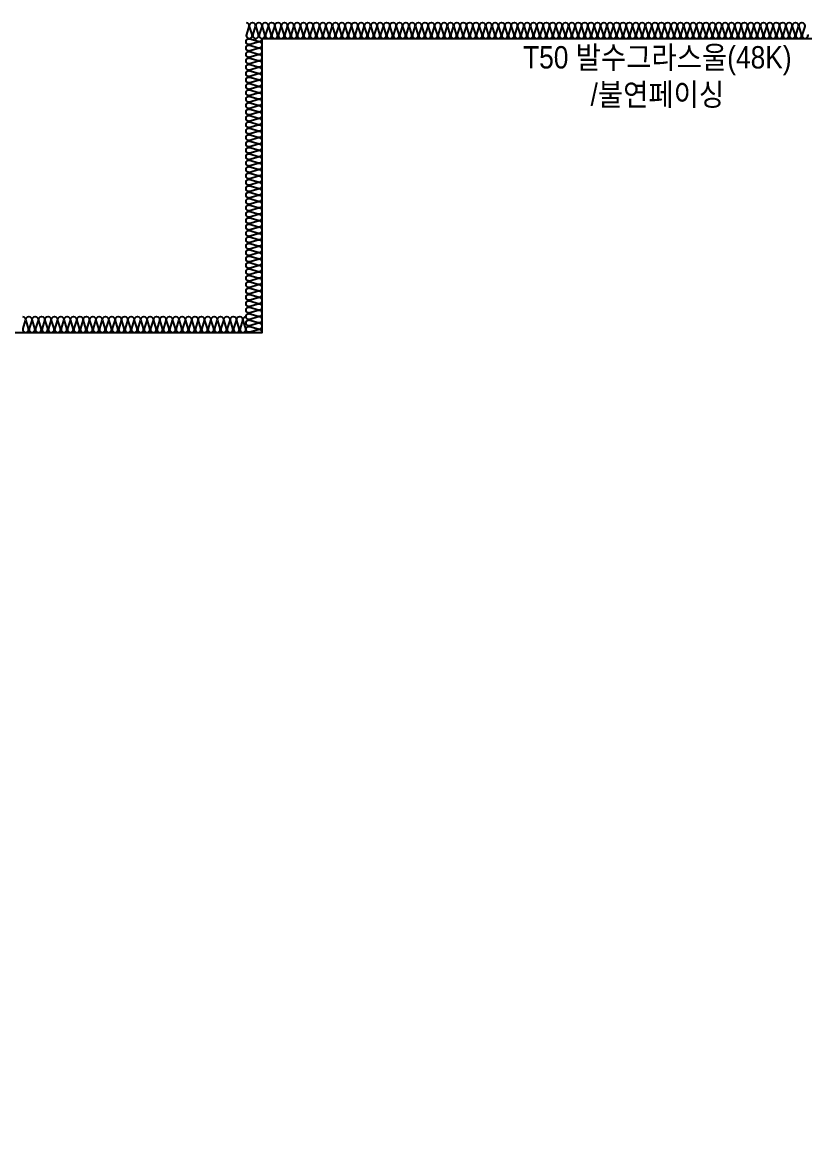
# Model space of a CAD drawing. Header units: millimetres. Extents: x 17311 to 801382, y -242618 to -104888.
# Drawn here: x 356311 to 358759, y -173029 to -169509 of the extents above; entities that cross this region are included whole.
import ezdxf
from ezdxf.enums import TextEntityAlignment as Align

# ---------------------------------------------------------------- set-up
doc = ezdxf.new("R2010")
doc.units = ezdxf.units.MM
doc.header["$LTSCALE"] = 250
doc.layers.add('ISL', color=251, linetype='Continuous')
doc.layers.add('NOPLOT-단열', color=225, linetype='Continuous', plot=False)
doc.styles.add('Gdim', font='')
doc.styles.get('Gdim').set_extended_font_data('Dotum')

msp = doc.modelspace()

# ---------------------------------------------------------------- linework, layer by layer
at = {"layer": 'ISL'}
for points in [[(357010.7, -169509.5, -0.00027), (357010.7, -169509.5, -0.509267), (357019.5, -169521.6), (357011.8, -169547.4, 1.372593), (357029.5, -169547.4), (357021.8, -169521.6, -0.509267), (357030.7, -169509.5, -0.509267), (357039.5, -169521.6), (357031.8, -169547.4, 1.372593), (357049.5, -169547.4), (357041.8, -169521.6, -0.509267), (357050.7, -169509.5, -0.509267), (357059.5, -169521.6), (357051.8, -169547.4, 1.372593), (357069.5, -169547.4), (357061.8, -169521.6, -0.509267), (357070.7, -169509.5, -0.509267), (357079.5, -169521.6), (357071.8, -169547.4, 1.372593), (357089.5, -169547.4), (357081.8, -169521.6, -0.509267), (357090.7, -169509.5, -0.509267), (357099.5, -169521.6), (357091.8, -169547.4, 1.372593), (357109.5, -169547.4), (357101.8, -169521.6, -0.509267), (357110.7, -169509.5, -0.509267), (357119.5, -169521.6), (357111.8, -169547.4, 1.372593), (357129.5, -169547.4), (357121.8, -169521.6, -0.509267), (357130.7, -169509.5, -0.509267), (357139.5, -169521.6), (357131.8, -169547.4, 1.372593), (357149.5, -169547.4), (357141.8, -169521.6, -0.509267), (357150.7, -169509.5, -0.509267), (357159.5, -169521.6), (357151.8, -169547.4, 1.372593), (357169.5, -169547.4), (357161.8, -169521.6, -0.509267), (357170.7, -169509.5, -0.509267), (357179.5, -169521.6), (357171.8, -169547.4, 1.372593), (357189.5, -169547.4), (357181.8, -169521.6, -0.509267), (357190.7, -169509.5, -0.509267), (357199.5, -169521.6), (357191.8, -169547.4, 1.372593), (357209.5, -169547.4), (357201.8, -169521.6, -0.509267), (357210.7, -169509.5, -0.509267), (357219.5, -169521.6), (357211.8, -169547.4, 1.372593), (357229.5, -169547.4), (357221.8, -169521.6, -0.509267), (357230.7, -169509.5, -0.509267), (357239.5, -169521.6), (357231.8, -169547.4, 1.372593), (357249.5, -169547.4), (357241.8, -169521.6, -0.509267), (357250.7, -169509.5, -0.509267), (357259.5, -169521.6), (357251.8, -169547.4, 1.372593), (357269.5, -169547.4), (357261.8, -169521.6, -0.509267), (357270.7, -169509.5, -0.509267), (357279.5, -169521.6), (357271.8, -169547.4, 1.372593), (357289.5, -169547.4), (357281.8, -169521.6, -0.509267), (357290.7, -169509.5, -0.509267), (357299.5, -169521.6), (357291.8, -169547.4, 1.372593), (357309.5, -169547.4), (357301.8, -169521.6, -0.509267), (357310.7, -169509.5, -0.509267), (357319.5, -169521.6), (357311.8, -169547.4, 1.372593), (357329.5, -169547.4), (357321.8, -169521.6, -0.509267), (357330.7, -169509.5, -0.509267), (357339.5, -169521.6), (357331.8, -169547.4, 1.372593), (357349.5, -169547.4), (357341.8, -169521.6, -0.509267), (357350.7, -169509.5, -0.509267), (357359.5, -169521.6), (357351.8, -169547.4, 1.372593), (357369.5, -169547.4), (357361.8, -169521.6, -0.509267), (357370.7, -169509.5, -0.509267), (357379.5, -169521.6), (357371.8, -169547.4, 1.372593), (357389.5, -169547.4), (357381.8, -169521.6, -0.509267), (357390.7, -169509.5, -0.509267), (357399.5, -169521.6), (357391.8, -169547.4, 1.372593), (357409.5, -169547.4), (357401.8, -169521.6, -0.509267), (357410.7, -169509.5, -0.509267), (357419.5, -169521.6), (357411.8, -169547.4, 1.372593), (357429.5, -169547.4), (357421.8, -169521.6, -0.509267), (357430.7, -169509.5, -0.509267), (357439.5, -169521.6), (357431.8, -169547.4, 1.372593), (357449.5, -169547.4), (357441.8, -169521.6, -0.509267), (357450.7, -169509.5, -0.509267), (357459.5, -169521.6), (357451.8, -169547.4, 1.372593), (357469.5, -169547.4), (357461.8, -169521.6, -0.509267), (357470.7, -169509.5, -0.509267), (357479.5, -169521.6), (357471.8, -169547.4, 1.372593), (357489.5, -169547.4), (357481.8, -169521.6, -0.509267), (357490.7, -169509.5, -0.509267), (357499.5, -169521.6), (357491.8, -169547.4, 1.372593), (357509.5, -169547.4), (357501.8, -169521.6, -0.509267), (357510.7, -169509.5, -0.509267), (357519.5, -169521.6), (357511.8, -169547.4, 1.372593), (357529.5, -169547.4), (357521.8, -169521.6, -0.509267), (357530.7, -169509.5, -0.509267), (357539.5, -169521.6), (357531.8, -169547.4, 1.372593), (357549.5, -169547.4), (357541.8, -169521.6, -0.509267), (357550.7, -169509.5, -0.509267), (357559.5, -169521.6), (357551.8, -169547.4, 1.372593), (357569.5, -169547.4), (357561.8, -169521.6, -0.509267), (357570.7, -169509.5, -0.509267), (357579.5, -169521.6), (357571.8, -169547.4, 1.372593), (357589.5, -169547.4), (357581.8, -169521.6, -0.509267), (357590.7, -169509.5, -0.509267), (357599.5, -169521.6), (357591.8, -169547.4, 1.372593), (357609.5, -169547.4), (357601.8, -169521.6, -0.509267), (357610.7, -169509.5, -0.509267), (357619.5, -169521.6), (357611.8, -169547.4, 1.372593), (357629.5, -169547.4), (357621.8, -169521.6, -0.509267), (357630.7, -169509.5, -0.509267), (357639.5, -169521.6), (357631.8, -169547.4, 1.372593), (357649.5, -169547.4), (357641.8, -169521.6, -0.509267), (357650.7, -169509.5, -0.509267), (357659.5, -169521.6), (357651.8, -169547.4, 1.372593), (357669.5, -169547.4), (357661.8, -169521.6, -0.509267), (357670.7, -169509.5, -0.509267), (357679.5, -169521.6), (357671.8, -169547.4, 1.372593), (357689.5, -169547.4), (357681.8, -169521.6, -0.509267), (357690.7, -169509.5, -0.509267), (357699.5, -169521.6), (357691.8, -169547.4, 1.372593), (357709.5, -169547.4), (357701.8, -169521.6, -0.509267), (357710.7, -169509.5, -0.509267), (357719.5, -169521.6), (357711.8, -169547.4, 1.372593), (357729.5, -169547.4), (357721.8, -169521.6, -0.509267), (357730.7, -169509.5, -0.509267), (357739.5, -169521.6), (357731.8, -169547.4, 1.372593), (357749.5, -169547.4), (357741.8, -169521.6, -0.509267), (357750.7, -169509.5, -0.509267), (357759.5, -169521.6), (357751.8, -169547.4, 1.372593), (357769.5, -169547.4), (357761.8, -169521.6, -0.509267), (357770.7, -169509.5, -0.509267), (357779.5, -169521.6), (357771.8, -169547.4, 1.372593), (357789.5, -169547.4), (357781.8, -169521.6, -0.509267), (357790.7, -169509.5, -0.509267), (357799.5, -169521.6), (357791.8, -169547.4, 1.372593), (357809.5, -169547.4), (357801.8, -169521.6, -0.509267), (357810.7, -169509.5, -0.509267), (357819.5, -169521.6), (357811.8, -169547.4, 1.372593), (357829.5, -169547.4), (357821.8, -169521.6, -0.509267), (357830.7, -169509.5, -0.509267), (357839.5, -169521.6), (357831.8, -169547.4, 1.372593), (357849.5, -169547.4), (357841.8, -169521.6, -0.509267), (357850.7, -169509.5, -0.509267), (357859.5, -169521.6), (357851.8, -169547.4, 1.372593), (357869.5, -169547.4), (357861.8, -169521.6, -0.509267), (357870.7, -169509.5, -0.509267), (357879.5, -169521.6), (357871.8, -169547.4, 1.372593), (357889.5, -169547.4), (357881.8, -169521.6, -0.509267), (357890.7, -169509.5, -0.509267), (357899.5, -169521.6), (357891.8, -169547.4, 1.372593), (357909.5, -169547.4), (357901.8, -169521.6, -0.509267), (357910.7, -169509.5, -0.509267), (357919.5, -169521.6), (357911.8, -169547.4, 1.372593), (357929.5, -169547.4), (357921.8, -169521.6, -0.509267), (357930.7, -169509.5, -0.509267), (357939.5, -169521.6), (357931.8, -169547.4, 1.372593), (357949.5, -169547.4), (357941.8, -169521.6, -0.509267), (357950.7, -169509.5, -0.509267), (357959.5, -169521.6), (357951.8, -169547.4, 1.372593), (357969.5, -169547.4), (357961.8, -169521.6, -0.509267), (357970.7, -169509.5, -0.509267), (357979.5, -169521.6), (357971.8, -169547.4, 1.372593), (357989.5, -169547.4), (357981.8, -169521.6, -0.509267), (357990.7, -169509.5, -0.509267), (357999.5, -169521.6), (357991.8, -169547.4, 1.372593), (358009.5, -169547.4), (358001.8, -169521.6, -0.509267), (358010.7, -169509.5, -0.509267), (358019.5, -169521.6), (358011.8, -169547.4, 1.372593), (358029.5, -169547.4), (358021.8, -169521.6, -0.509267), (358030.7, -169509.5, -0.509267), (358039.5, -169521.6), (358031.8, -169547.4, 1.372593), (358049.5, -169547.4), (358041.8, -169521.6, -0.509267), (358050.7, -169509.5, -0.509267), (358059.5, -169521.6), (358051.8, -169547.4, 1.372593), (358069.5, -169547.4), (358061.8, -169521.6, -0.509267), (358070.7, -169509.5, -0.509267), (358079.5, -169521.6), (358071.8, -169547.4, 1.372593), (358089.5, -169547.4), (358081.8, -169521.6, -0.509267), (358090.7, -169509.5, -0.509267), (358099.5, -169521.6), (358091.8, -169547.4, 1.372593), (358109.5, -169547.4), (358101.8, -169521.6, -0.509267), (358110.7, -169509.5, -0.509267), (358119.5, -169521.6), (358111.8, -169547.4, 1.372593), (358129.5, -169547.4), (358121.8, -169521.6, -0.509267), (358130.7, -169509.5, -0.509267), (358139.5, -169521.6), (358131.8, -169547.4, 1.372593), (358149.5, -169547.4), (358141.8, -169521.6, -0.509267), (358150.7, -169509.5, -0.509267), (358159.5, -169521.6), (358151.8, -169547.4, 1.372593), (358169.5, -169547.4), (358161.8, -169521.6, -0.509267), (358170.7, -169509.5, -0.509267), (358179.5, -169521.6), (358171.8, -169547.4, 1.372593), (358189.5, -169547.4), (358181.8, -169521.6, -0.509267), (358190.7, -169509.5, -0.509267), (358199.5, -169521.6), (358191.8, -169547.4, 1.372593), (358209.5, -169547.4), (358201.8, -169521.6, -0.509267), (358210.7, -169509.5, -0.509267), (358219.5, -169521.6), (358211.8, -169547.4, 1.372593), (358229.5, -169547.4), (358221.8, -169521.6, -0.509267), (358230.7, -169509.5, -0.509267), (358239.5, -169521.6), (358231.8, -169547.4, 1.372593), (358249.5, -169547.4), (358241.8, -169521.6, -0.509267), (358250.7, -169509.5, -0.509267), (358259.5, -169521.6), (358251.8, -169547.4, 1.372593), (358269.5, -169547.4), (358261.8, -169521.6, -0.509267), (358270.7, -169509.5, -0.509267), (358279.5, -169521.6), (358271.8, -169547.4, 1.372593), (358289.5, -169547.4), (358281.8, -169521.6, -0.509267), (358290.7, -169509.5, -0.509267), (358299.5, -169521.6), (358291.8, -169547.4, 1.372593), (358309.5, -169547.4), (358301.8, -169521.6, -0.509267), (358310.7, -169509.5, -0.509267), (358319.5, -169521.6), (358311.8, -169547.4, 1.372593), (358329.5, -169547.4), (358321.8, -169521.6, -0.509267), (358330.7, -169509.5, -0.509267), (358339.5, -169521.6), (358331.8, -169547.4, 1.372593), (358349.5, -169547.4), (358341.8, -169521.6, -0.509267), (358350.7, -169509.5, -0.509267), (358359.5, -169521.6), (358351.8, -169547.4, 1.372593), (358369.5, -169547.4), (358361.8, -169521.6, -0.509267), (358370.7, -169509.5, -0.509267), (358379.5, -169521.6), (358371.8, -169547.4, 1.372593), (358389.5, -169547.4), (358381.8, -169521.6, -0.509267), (358390.7, -169509.5, -0.509267), (358399.5, -169521.6), (358391.8, -169547.4, 1.372593), (358409.5, -169547.4), (358401.8, -169521.6, -0.509267), (358410.7, -169509.5, -0.509267), (358419.5, -169521.6), (358411.8, -169547.4, 1.372593), (358429.5, -169547.4), (358421.8, -169521.6, -0.509267), (358430.7, -169509.5, -0.509267), (358439.5, -169521.6), (358431.8, -169547.4, 1.372593), (358449.5, -169547.4), (358441.8, -169521.6, -0.509267), (358450.7, -169509.5, -0.509267), (358459.5, -169521.6), (358451.8, -169547.4, 1.372593), (358469.5, -169547.4), (358461.8, -169521.6, -0.509267), (358470.7, -169509.5, -0.509267), (358479.5, -169521.6), (358471.8, -169547.4, 1.372593), (358489.5, -169547.4), (358481.8, -169521.6, -0.509267), (358490.7, -169509.5, -0.509267), (358499.5, -169521.6), (358491.8, -169547.4, 1.372593), (358509.5, -169547.4), (358501.8, -169521.6, -0.509267), (358510.7, -169509.5, -0.509267), (358519.5, -169521.6), (358511.8, -169547.4, 1.372593), (358529.5, -169547.4), (358521.8, -169521.6, -0.509267), (358530.7, -169509.5, -0.509267), (358539.5, -169521.6), (358531.8, -169547.4, 1.372593), (358549.5, -169547.4), (358541.8, -169521.6, -0.509267), (358550.7, -169509.5, -0.509267), (358559.5, -169521.6), (358551.8, -169547.4, 1.372593), (358569.5, -169547.4), (358561.8, -169521.6, -0.509267), (358570.7, -169509.5, -0.509267), (358579.5, -169521.6), (358571.8, -169547.4, 1.372593), (358589.5, -169547.4), (358581.8, -169521.6, -0.509267), (358590.7, -169509.5, -0.509267), (358599.5, -169521.6), (358591.8, -169547.4, 1.372593), (358609.5, -169547.4), (358601.8, -169521.6, -0.509267), (358610.7, -169509.5, -0.509267), (358619.5, -169521.6), (358611.8, -169547.4, 1.372593), (358629.5, -169547.4), (358621.8, -169521.6, -0.509267), (358630.7, -169509.5, -0.509267), (358639.5, -169521.6), (358631.8, -169547.4, 1.372593), (358649.5, -169547.4), (358641.8, -169521.6, -0.509267), (358650.7, -169509.5, -0.509267), (358659.5, -169521.6), (358651.8, -169547.4, 1.372593), (358669.5, -169547.4), (358661.8, -169521.6, -0.509267), (358670.7, -169509.5, -0.509267), (358679.5, -169521.6), (358671.8, -169547.4, 1.372593), (358689.5, -169547.4), (358681.8, -169521.6, -0.509267), (358690.7, -169509.5, -0.509267), (358699.5, -169521.6), (358691.8, -169547.4, 1.372593), (358709.5, -169547.4), (358701.8, -169521.6, -0.509267), (358710.7, -169509.5, -0.509267), (358719.5, -169521.6), (358711.8, -169547.4, 1.372593), (358729.5, -169547.4), (358721.8, -169521.6, -0.509267), (358730.7, -169509.5, -0.509267), (358739.5, -169521.6), (358731.8, -169547.4, 1.372593), (358749.5, -169547.4), (358741.8, -169521.6, -0.509267), (358750.7, -169509.5, -0.509267), (358759.5, -169521.6), (358751.8, -169547.4, 1.372593), (358769.5, -169547.4)], [(357060.7, -170479.5, 0.509267), (357048.5, -170470.6), (357022.8, -170478.3, -1.372593), (357022.8, -170460.6), (357048.5, -170468.3, 0.509267), (357060.7, -170459.5, 0.509267), (357048.5, -170450.6), (357022.8, -170458.3, -1.372593), (357022.8, -170440.6), (357048.5, -170448.3, 0.509267), (357060.7, -170439.5, 0.509267), (357048.5, -170430.6), (357022.8, -170438.3, -1.372593), (357022.8, -170420.6), (357048.5, -170428.3, 0.509267), (357060.7, -170419.5, 0.509267), (357048.5, -170410.6), (357022.8, -170418.3, -1.372593), (357022.8, -170400.6), (357048.5, -170408.3, 0.509267), (357060.7, -170399.5, 0.509267), (357048.5, -170390.6), (357022.8, -170398.3, -1.372593), (357022.8, -170380.6), (357048.5, -170388.3, 0.509267), (357060.7, -170379.5, 0.509267), (357048.5, -170370.6), (357022.8, -170378.3, -1.372593), (357022.8, -170360.6), (357048.5, -170368.3, 0.509267), (357060.7, -170359.5, 0.509267), (357048.5, -170350.6), (357022.8, -170358.3, -1.372593), (357022.8, -170340.6), (357048.5, -170348.3, 0.509267), (357060.7, -170339.5, 0.509267), (357048.5, -170330.6), (357022.8, -170338.3, -1.372593), (357022.8, -170320.6), (357048.5, -170328.3, 0.509267), (357060.7, -170319.5, 0.509267), (357048.5, -170310.6), (357022.8, -170318.3, -1.372593), (357022.8, -170300.6), (357048.5, -170308.3, 0.509267), (357060.7, -170299.5, 0.509267), (357048.5, -170290.6), (357022.8, -170298.3, -1.372593), (357022.8, -170280.6), (357048.5, -170288.3, 0.509267), (357060.7, -170279.5, 0.509267), (357048.5, -170270.6), (357022.8, -170278.3, -1.372593), (357022.8, -170260.6), (357048.5, -170268.3, 0.509267), (357060.7, -170259.5, 0.509267), (357048.5, -170250.6), (357022.8, -170258.3, -1.372593), (357022.8, -170240.6), (357048.5, -170248.3, 0.509267), (357060.7, -170239.5, 0.509267), (357048.5, -170230.6), (357022.8, -170238.3, -1.372593), (357022.8, -170220.6), (357048.5, -170228.3, 0.509267), (357060.7, -170219.5, 0.509267), (357048.5, -170210.6), (357022.8, -170218.3, -1.372593), (357022.8, -170200.6), (357048.5, -170208.3, 0.509267), (357060.7, -170199.5, 0.509267), (357048.5, -170190.6), (357022.8, -170198.3, -1.372593), (357022.8, -170180.6), (357048.5, -170188.3, 0.509267), (357060.7, -170179.5, 0.509267), (357048.5, -170170.6), (357022.8, -170178.3, -1.372593), (357022.8, -170160.6), (357048.5, -170168.3, 0.509267), (357060.7, -170159.5, 0.509267), (357048.5, -170150.6), (357022.8, -170158.3, -1.372593), (357022.8, -170140.6), (357048.5, -170148.3, 0.509267), (357060.7, -170139.5, 0.509267), (357048.5, -170130.6), (357022.8, -170138.3, -1.372593), (357022.8, -170120.6), (357048.5, -170128.3, 0.509267), (357060.7, -170119.5, 0.509267), (357048.5, -170110.6), (357022.8, -170118.3, -1.372593), (357022.8, -170100.6), (357048.5, -170108.3, 0.509267), (357060.7, -170099.5, 0.509267), (357048.5, -170090.6), (357022.8, -170098.3, -1.372593), (357022.8, -170080.6), (357048.5, -170088.3, 0.509267), (357060.7, -170079.5, 0.509267), (357048.5, -170070.6), (357022.8, -170078.3, -1.372593), (357022.8, -170060.6), (357048.5, -170068.3, 0.509267), (357060.7, -170059.5, 0.509267), (357048.5, -170050.6), (357022.8, -170058.3, -1.372593), (357022.8, -170040.6), (357048.5, -170048.3, 0.509267), (357060.7, -170039.5, 0.509267), (357048.5, -170030.6), (357022.8, -170038.3, -1.372593), (357022.8, -170020.6), (357048.5, -170028.3, 0.509267), (357060.7, -170019.5, 0.509267), (357048.5, -170010.6), (357022.8, -170018.3, -1.372593), (357022.8, -170000.6), (357048.5, -170008.3, 0.509267), (357060.7, -169999.5, 0.509267), (357048.5, -169990.6), (357022.8, -169998.3, -1.372593), (357022.8, -169980.6), (357048.5, -169988.3, 0.509267), (357060.7, -169979.5, 0.509267), (357048.5, -169970.6), (357022.8, -169978.3, -1.372593), (357022.8, -169960.6), (357048.5, -169968.3, 0.509267), (357060.7, -169959.5, 0.509267), (357048.5, -169950.6), (357022.8, -169958.3, -1.372593), (357022.8, -169940.6), (357048.5, -169948.3, 0.509267), (357060.7, -169939.5, 0.509267), (357048.5, -169930.6), (357022.8, -169938.3, -1.372593), (357022.8, -169920.6), (357048.5, -169928.3, 0.509267), (357060.7, -169919.5, 0.509267), (357048.5, -169910.6), (357022.8, -169918.3, -1.372593), (357022.8, -169900.6), (357048.5, -169908.3, 0.509267), (357060.7, -169899.5, 0.509267), (357048.5, -169890.6), (357022.8, -169898.3, -1.372593), (357022.8, -169880.6), (357048.5, -169888.3, 0.509267), (357060.7, -169879.5, 0.509267), (357048.5, -169870.6), (357022.8, -169878.3, -1.372593), (357022.8, -169860.6), (357048.5, -169868.3, 0.509267), (357060.7, -169859.5, 0.509267), (357048.5, -169850.6), (357022.8, -169858.3, -1.372593), (357022.8, -169840.6), (357048.5, -169848.3, 0.509267), (357060.7, -169839.5, 0.509267), (357048.5, -169830.6), (357022.8, -169838.3, -1.372593), (357022.8, -169820.6), (357048.5, -169828.3, 0.509267), (357060.7, -169819.5, 0.509267), (357048.5, -169810.6), (357022.8, -169818.3, -1.372593), (357022.8, -169800.6), (357048.5, -169808.3, 0.509267), (357060.7, -169799.5, 0.509267), (357048.5, -169790.6), (357022.8, -169798.3, -1.372593), (357022.8, -169780.6), (357048.5, -169788.3, 0.509267), (357060.7, -169779.5, 0.509267), (357048.5, -169770.6), (357022.8, -169778.3, -1.372593), (357022.8, -169760.6), (357048.5, -169768.3, 0.509267), (357060.7, -169759.5, 0.509267), (357048.5, -169750.6), (357022.8, -169758.3, -1.372593), (357022.8, -169740.6), (357048.5, -169748.3, 0.509267), (357060.7, -169739.5, 0.509267), (357048.5, -169730.6), (357022.8, -169738.3, -1.372593), (357022.8, -169720.6), (357048.5, -169728.3, 0.509267), (357060.7, -169719.5, 0.509267), (357048.5, -169710.6), (357022.8, -169718.3, -1.372593), (357022.8, -169700.6), (357048.5, -169708.3, 0.509267), (357060.7, -169699.5, 0.509267), (357048.5, -169690.6), (357022.8, -169698.3, -1.372593), (357022.8, -169680.6), (357048.5, -169688.3, 0.509267), (357060.7, -169679.5, 0.509267), (357048.5, -169670.6), (357022.8, -169678.3, -1.372593), (357022.8, -169660.6), (357048.5, -169668.3, 0.509267), (357060.7, -169659.5, 0.509267), (357048.5, -169650.6), (357022.8, -169658.3, -1.372593), (357022.8, -169640.6), (357048.5, -169648.3, 0.509267), (357060.7, -169639.5, 0.509267), (357048.5, -169630.6), (357022.8, -169638.3, -1.372593), (357022.8, -169620.6), (357048.5, -169628.3, 0.509267), (357060.7, -169619.5, 0.509267), (357048.5, -169610.6), (357022.8, -169618.3, -1.372593), (357022.8, -169600.6), (357048.5, -169608.3, 0.509267), (357060.7, -169599.5, 0.509267), (357048.5, -169590.6), (357022.8, -169598.3, -1.372593), (357022.8, -169580.6), (357048.5, -169588.3, 0.509267), (357060.7, -169579.5, 0.509267), (357048.5, -169570.6), (357022.8, -169578.3, -1.372593), (357022.8, -169560.6), (357048.5, -169568.3, 0.509267), (357060.7, -169559.5)], [(356310.7, -170429.5, -0.509267), (356319.5, -170441.6), (356311.8, -170467.4, 1.372593), (356329.5, -170467.4), (356321.8, -170441.6, -0.509267), (356330.7, -170429.5, -0.509267), (356339.5, -170441.6), (356331.8, -170467.4, 1.372593), (356349.5, -170467.4), (356341.8, -170441.6, -0.509267), (356350.7, -170429.5, -0.509267), (356359.5, -170441.6), (356351.8, -170467.4, 1.372593), (356369.5, -170467.4), (356361.8, -170441.6, -0.509267), (356370.7, -170429.5, -0.509267), (356379.5, -170441.6), (356371.8, -170467.4, 1.372593), (356389.5, -170467.4), (356381.8, -170441.6, -0.509267), (356390.7, -170429.5, -0.509267), (356399.5, -170441.6), (356391.8, -170467.4, 1.372593), (356409.5, -170467.4), (356401.8, -170441.6, -0.509267), (356410.7, -170429.5, -0.509267), (356419.5, -170441.6), (356411.8, -170467.4, 1.372593), (356429.5, -170467.4), (356421.8, -170441.6, -0.509267), (356430.7, -170429.5, -0.509267), (356439.5, -170441.6), (356431.8, -170467.4, 1.372593), (356449.5, -170467.4), (356441.8, -170441.6, -0.509267), (356450.7, -170429.5, -0.509267), (356459.5, -170441.6), (356451.8, -170467.4, 1.372593), (356469.5, -170467.4), (356461.8, -170441.6, -0.509267), (356470.7, -170429.5, -0.509267), (356479.5, -170441.6), (356471.8, -170467.4, 1.372593), (356489.5, -170467.4), (356481.8, -170441.6, -0.509267), (356490.7, -170429.5, -0.509267), (356499.5, -170441.6), (356491.8, -170467.4, 1.372593), (356509.5, -170467.4), (356501.8, -170441.6, -0.509267), (356510.7, -170429.5, -0.509267), (356519.5, -170441.6), (356511.8, -170467.4, 1.372593), (356529.5, -170467.4), (356521.8, -170441.6, -0.509267), (356530.7, -170429.5, -0.509267), (356539.5, -170441.6), (356531.8, -170467.4, 1.372593), (356549.5, -170467.4), (356541.8, -170441.6, -0.509267), (356550.7, -170429.5, -0.509267), (356559.5, -170441.6), (356551.8, -170467.4, 1.372593), (356569.5, -170467.4), (356561.8, -170441.6, -0.509267), (356570.7, -170429.5, -0.509267), (356579.5, -170441.6), (356571.8, -170467.4, 1.372593), (356589.5, -170467.4), (356581.8, -170441.6, -0.509267), (356590.7, -170429.5, -0.509267), (356599.5, -170441.6), (356591.8, -170467.4, 1.372593), (356609.5, -170467.4), (356601.8, -170441.6, -0.509267), (356610.7, -170429.5, -0.509267), (356619.5, -170441.6), (356611.8, -170467.4, 1.372593), (356629.5, -170467.4), (356621.8, -170441.6, -0.509267), (356630.7, -170429.5, -0.509267), (356639.5, -170441.6), (356631.8, -170467.4, 1.372593), (356649.5, -170467.4), (356641.8, -170441.6, -0.509267), (356650.7, -170429.5, -0.509267), (356659.5, -170441.6), (356651.8, -170467.4, 1.372593), (356669.5, -170467.4), (356661.8, -170441.6, -0.509267), (356670.7, -170429.5, -0.509267), (356679.5, -170441.6), (356671.8, -170467.4, 1.372593), (356689.5, -170467.4), (356681.8, -170441.6, -0.509267), (356690.7, -170429.5, -0.509267), (356699.5, -170441.6), (356691.8, -170467.4, 1.372593), (356709.5, -170467.4), (356701.8, -170441.6, -0.509267), (356710.7, -170429.5, -0.509267), (356719.5, -170441.6), (356711.8, -170467.4, 1.372593), (356729.5, -170467.4), (356721.8, -170441.6, -0.509267), (356730.7, -170429.5, -0.509267), (356739.5, -170441.6), (356731.8, -170467.4, 1.372593), (356749.5, -170467.4), (356741.8, -170441.6, -0.509267), (356750.7, -170429.5, -0.509267), (356759.5, -170441.6), (356751.8, -170467.4, 1.372593), (356769.5, -170467.4), (356761.8, -170441.6, -0.509267), (356770.7, -170429.5, -0.509267), (356779.5, -170441.6), (356771.8, -170467.4, 1.372593), (356789.5, -170467.4), (356781.8, -170441.6, -0.509267), (356790.7, -170429.5, -0.509267), (356799.5, -170441.6), (356791.8, -170467.4, 1.372593), (356809.5, -170467.4), (356801.8, -170441.6, -0.509267), (356810.7, -170429.5, -0.509267), (356819.5, -170441.6), (356811.8, -170467.4, 1.372593), (356829.5, -170467.4), (356821.8, -170441.6, -0.509267), (356830.7, -170429.5, -0.509267), (356839.5, -170441.6), (356831.8, -170467.4, 1.372593), (356849.5, -170467.4), (356841.8, -170441.6, -0.509267), (356850.7, -170429.5, -0.509267), (356859.5, -170441.6), (356851.8, -170467.4, 1.372593), (356869.5, -170467.4), (356861.8, -170441.6, -0.509267), (356870.7, -170429.5, -0.509267), (356879.5, -170441.6), (356871.8, -170467.4, 1.372593), (356889.5, -170467.4), (356881.8, -170441.6, -0.509267), (356890.7, -170429.5, -0.509267), (356899.5, -170441.6), (356891.8, -170467.4, 1.372593), (356909.5, -170467.4), (356901.8, -170441.6, -0.509267), (356910.7, -170429.5, -0.509267), (356919.5, -170441.6), (356911.8, -170467.4, 1.372593), (356929.5, -170467.4), (356921.8, -170441.6, -0.509267), (356930.7, -170429.5, -0.509267), (356939.5, -170441.6), (356931.8, -170467.4, 1.372593), (356949.5, -170467.4), (356941.8, -170441.6, -0.509267), (356950.7, -170429.5, -0.509267), (356959.5, -170441.6), (356951.8, -170467.4, 1.372593), (356969.5, -170467.4), (356961.8, -170441.6, -0.509267), (356970.7, -170429.5, -0.509267), (356979.5, -170441.6), (356971.8, -170467.4, 1.372593), (356989.5, -170467.4), (356981.8, -170441.6, -0.509267), (356990.7, -170429.5, -0.509267), (356999.5, -170441.6), (356991.8, -170467.4, 1.372593), (357009.5, -170467.4), (357001.8, -170441.6, -0.509267), (357010.7, -170429.5)]]:
    msp.add_lwpolyline(points, format="xyb", dxfattribs=at)
msp.add_lwpolyline([(345460.7, -170479.5), (346260.7, -170479.5), (346260.7, -169559.5), (349060.7, -169559.5), (349060.7, -170479.5), (349860.7, -170479.5), (349860.7, -169559.5), (352660.7, -169559.5), (352660.7, -170479.5), (353460.7, -170479.5), (353460.7, -169559.5), (356260.7, -169559.5), (356260.7, -170479.5), (357060.7, -170479.5), (357060.7, -169559.5), (359860.7, -169559.5), (359860.7, -170479.5), (360610.7, -170479.5), (360610.7, -173029.5), (360660.7, -173029.5)], dxfattribs=at)

# ---------------------------------------------------------------- texts
at = {"layer": 'NOPLOT-단열', "style": 'Gdim', "width": 0.9}
for s, p in [('T50 발수그라스울(48K)', (358298.2, -169618.4)), ('/불연페이싱', (358298.2, -169734.9))]:
    msp.add_text(s, height=70, dxfattribs=at).set_placement(p, align=Align.MIDDLE_CENTER)

doc.saveas('drawing.dxf')
